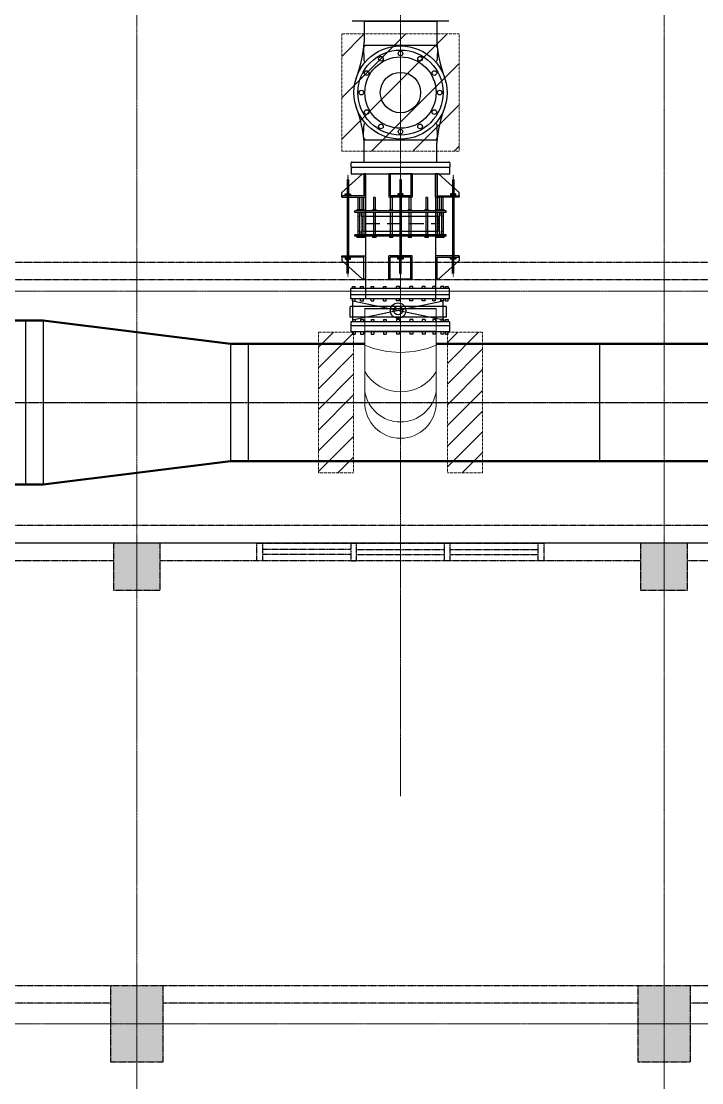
# Model space of a CAD drawing. Header units: inches. Extents: x 0 to 235202, y 0 to 361577.
# Drawn here: x 163014 to 168823, y 120437 to 129494 of the extents above; entities that cross this region are included whole.
import ezdxf
from ezdxf.enums import TextEntityAlignment as Align

# ---------------------------------------------------------------- set-up
doc = ezdxf.new("R2010")
doc.units = ezdxf.units.IN
doc.header["$MEASUREMENT"] = 0
for name, pattern in [('CENTER', [2, 1.25, -0.25, 0.25, -0.25]), ('HIDDEN', [0.375, 0.25, -0.125]), ('PHANTOM2', [1.25, 0.625, -0.125, 0.125, -0.125, 0.125, -0.125])]:
    doc.linetypes.add(name, pattern=pattern)
for name, color, linetype, lineweight in [('.5', 8, 'Continuous', 0), ('DIM', 251, 'Continuous', 0), ('hid', 8, 'HIDDEN', 0)]:
    doc.layers.add(name, color=color, linetype=linetype, lineweight=lineweight)
for name, color, linetype in [('1', 1, 'CENTER'), ('2', 2, 'HIDDEN'), ('GRID_TXT45', 4, 'Continuous'), ('ID_LEGEND', 3, 'Continuous'), ('M-X-BKGD', 8, 'Continuous'), ('PIPE', 3, 'Continuous'), ('pipes', 2, 'Continuous'), ('sleeve type coupling', 1, 'Continuous'), ('steel elbow 90deg', 3, 'Continuous'), ('WINDOW ELEV', 3, 'Continuous')]:
    doc.layers.add(name, color=color, linetype=linetype)
doc.styles.add('SIMPLEX', font='simplex.shx')

# ---------------------------------------------------------------- blocks, each defined once
blk = doc.blocks.new('FLOOR PLAN REV 2')
at = {"layer": 'DIM', "linetype": 'HIDDEN', "lineweight": 25, "ltscale": 10}
h = blk.add_hatch(color=8, dxfattribs=at)
h.paths.add_polyline_path([(94226.8, 224867.2), (93826.8, 224867.2), (93826.8, 224467.2), (94226.8, 224467.2)])
h.paths.add_polyline_path([(89726.8, 224867.2), (89326.8, 224867.2), (89326.8, 224467.2), (89726.8, 224467.2)])
h.paths.add_polyline_path([(89751.8, 221092.2), (89301.8, 221092.2), (89301.8, 220442.2), (89751.8, 220442.2)])
h.paths.add_polyline_path([(94251.8, 221092.2), (93801.8, 221092.2), (93801.8, 220442.2), (94251.8, 220442.2)])
at = {"layer": '.5', "color": 8, "linetype": 'CENTER', "ltscale": 10}
for p, q in [((89526.8, 216570.9), (89526.8, 247857.9)), ((94026.8, 216570.9), (94026.8, 247815.5)), ((91776.8, 246037.2), (91776.8, 222708.1)), ((118917.3, 227018.5), (54403.1, 227018.5)), ((118917.3, 220768), (54403.1, 220768))]:
    blk.add_line(p, q, dxfattribs=at)
at = {"color": 8, "lineweight": -3, "ltscale": 5}
for p, q in [((92189.5, 229320.5), (91364, 229320.5)), ((91356.8, 228078.6), (91356.8, 228112.1)), ((91364, 228119.3), (92189.5, 228119.3)), ((92189.5, 228071.3), (91364, 228071.3)), ((92196.8, 228112.1), (92196.8, 228078.6))]:
    blk.add_line(p, q, dxfattribs=at)
at = {"color": 8}
for p, q in [((92196.8, 228071.3), (91356.8, 228071.3)), ((91356.8, 228071.3), (91356.8, 228019.3)), ((92196.8, 228019.3), (92196.8, 228071.3)), ((91276.8, 227859.3), (91451.8, 228019.3)), ((91356.8, 228019.3), (92196.8, 228019.3)), ((91451.8, 228019.3), (91476.8, 228019.3)), ((91476.8, 228019.3), (91464.8, 228019.3)), ((91464.8, 228019.3), (91464.8, 227831.3)), ((91476.8, 227819.3), (91476.8, 228019.3)), ((91676.8, 228019.3), (91676.8, 227819.3)), ((91876.8, 228019.3), (91676.8, 228019.3)), ((91688.8, 228019.3), (91688.8, 227831.3)), ((91864.8, 228019.3), (91864.8, 227831.3)), ((91876.8, 228019.3), (91876.8, 227819.3)), ((92101.8, 228019.3), (92076.8, 228019.3)), ((92076.8, 228019.3), (92088.8, 228019.3)), ((92076.8, 227819.3), (92076.8, 228019.3)), ((92088.8, 228019.3), (92088.8, 227831.3)), ((92276.8, 227859.3), (92101.8, 228019.3)), ((91276.8, 227819.3), (91276.8, 227859.3)), ((91464.8, 227831.3), (91276.8, 227831.3)), ((91276.8, 227831.3), (91276.8, 227819.3)), ((91276.8, 227819.3), (91476.8, 227819.3)), ((91676.8, 227859.3), (91688.8, 227859.3)), ((91876.8, 227819.3), (91676.8, 227819.3)), ((91864.8, 227831.3), (91688.8, 227831.3)), ((91864.8, 227859.3), (91876.8, 227859.3)), ((92276.8, 227819.3), (92076.8, 227819.3)), ((92088.8, 227831.3), (92276.8, 227831.3)), ((92276.8, 227819.3), (92276.8, 227859.3)), ((92276.8, 227831.3), (92276.8, 227819.3)), ((91276.8, 227318.9), (91276.8, 227278.9)), ((91276.8, 227306.9), (91276.8, 227318.9)), ((91276.8, 227318.9), (91476.8, 227318.9)), ((91476.8, 227318.9), (91476.8, 227118.9)), ((91676.8, 227118.9), (91676.8, 227318.9)), ((91876.8, 227318.9), (91676.8, 227318.9)), ((91876.8, 227118.9), (91876.8, 227318.9)), ((92276.8, 227318.9), (92076.8, 227318.9)), ((92076.8, 227318.9), (92076.8, 227118.9)), ((92276.8, 227318.9), (92276.8, 227278.9)), ((92276.8, 227306.9), (92276.8, 227318.9)), ((91464.8, 227306.9), (91276.8, 227306.9)), ((91276.8, 227278.9), (91451.8, 227118.9)), ((91464.8, 227118.9), (91464.8, 227306.9)), ((91676.8, 227278.9), (91688.8, 227278.9)), ((91688.8, 227118.9), (91688.8, 227306.9)), ((91864.8, 227306.9), (91688.8, 227306.9)), ((91864.8, 227118.9), (91864.8, 227306.9)), ((91864.8, 227278.9), (91876.8, 227278.9)), ((92088.8, 227118.9), (92088.8, 227306.9)), ((92088.8, 227306.9), (92276.8, 227306.9)), ((92276.8, 227278.9), (92101.8, 227118.9)), ((91366.4, 227057.5), (91390.6, 227057.5)), ((91366.4, 227040.3), (91366.4, 227057.5)), ((91390.6, 227040.3), (91390.6, 227057.5)), ((91435.7, 227057.5), (91459.9, 227057.5)), ((91435.7, 227040.3), (91435.7, 227057.5)), ((91451.8, 227118.9), (91476.8, 227118.9)), ((91459.9, 227040.3), (91459.9, 227057.5)), ((91476.8, 227118.9), (91464.8, 227118.9)), ((91525.9, 227057.5), (91550.2, 227057.5)), ((91525.9, 227040.3), (91525.9, 227057.5)), ((91550.2, 227040.3), (91550.2, 227057.5)), ((91631.1, 227057.5), (91655.3, 227057.5)), ((91631.1, 227040.3), (91631.1, 227057.5)), ((91655.3, 227040.3), (91655.3, 227057.5)), ((91876.8, 227118.9), (91676.8, 227118.9)), ((91743.9, 227040.3), (91743.9, 227057.5)), ((91768.1, 227057.5), (91743.9, 227057.5)), ((91768.1, 227040.3), (91768.1, 227057.5)), ((91856.7, 227040.3), (91856.7, 227057.5)), ((91880.9, 227057.5), (91856.7, 227057.5)), ((91880.9, 227040.3), (91880.9, 227057.5)), ((91961.8, 227040.3), (91961.8, 227057.5)), ((91986.1, 227057.5), (91961.8, 227057.5)), ((91986.1, 227040.3), (91986.1, 227057.5)), ((92052.1, 227040.3), (92052.1, 227057.5)), ((92076.4, 227057.5), (92052.1, 227057.5)), ((92076.4, 227040.3), (92076.4, 227057.5)), ((92101.8, 227118.9), (92076.8, 227118.9)), ((92076.8, 227118.9), (92088.8, 227118.9)), ((92121.4, 227040.3), (92121.4, 227057.5)), ((92145.6, 227057.5), (92121.4, 227057.5)), ((92145.6, 227040.3), (92145.6, 227057.5)), ((92159.6, 227040.3), (92159.6, 227057.5)), ((92159.6, 227057.5), (92183.9, 227057.5)), ((92183.9, 227057.5), (92183.9, 227040.3)), ((92194.2, 227040.3), (91354.2, 227040.3)), ((91354.2, 226951.6), (91354.2, 227040.3)), ((92194.2, 226987.6), (91354.2, 226987.6)), ((92194.2, 226951.6), (92194.2, 227040.3)), ((91369.8, 226887.2), (91346.6, 226887.2)), ((92194.2, 226951.6), (91354.2, 226951.6)), ((91366.4, 226934.4), (91366.4, 226951.6)), ((91366.4, 226773.6), (92142.3, 226934.4)), ((91366.4, 226934.4), (91390.6, 226934.4)), ((91369.8, 226934.4), (92145.6, 226773.6)), ((91369.8, 226756.4), (91369.8, 226934.4)), ((91390.6, 226934.4), (91390.6, 226951.6)), ((91435.7, 226934.4), (91435.7, 226951.6)), ((91435.7, 226934.4), (91459.9, 226934.4)), ((91459.9, 226934.4), (91459.9, 226951.6)), ((91525.9, 226934.4), (91525.9, 226951.6)), ((91525.9, 226934.4), (91550.2, 226934.4)), ((91550.2, 226934.4), (91550.2, 226951.6)), ((91631.1, 226934.4), (91631.1, 226951.6)), ((91631.1, 226934.4), (91655.3, 226934.4)), ((91655.3, 226934.4), (91655.3, 226951.6)), ((91743.9, 226934.4), (91743.9, 226951.6)), ((91768.1, 226934.4), (91743.9, 226934.4)), ((91768.1, 226934.4), (91768.1, 226951.6)), ((91856.7, 226934.4), (91856.7, 226951.6)), ((91880.9, 226934.4), (91856.7, 226934.4)), ((91880.9, 226934.4), (91880.9, 226951.6)), ((91961.8, 226934.4), (91961.8, 226951.6)), ((91986.1, 226934.4), (91961.8, 226934.4)), ((91986.1, 226934.4), (91986.1, 226951.6)), ((92052.1, 226934.4), (92052.1, 226951.6)), ((92076.4, 226934.4), (92052.1, 226934.4)), ((92076.4, 226934.4), (92076.4, 226951.6)), ((92121.4, 226934.4), (92121.4, 226951.6)), ((92145.6, 226934.4), (92121.4, 226934.4)), ((92142.3, 226756.4), (92142.3, 226934.4)), ((92169.9, 226887.2), (92142.3, 226887.2)), ((92145.6, 226934.4), (92145.6, 226951.6)), ((92159.6, 226934.4), (92159.6, 226951.6)), ((92159.6, 226934.4), (92183.9, 226934.4)), ((92183.9, 226934.4), (92183.9, 226951.6)), ((91369.8, 226796.9), (91346.6, 226796.9)), ((91366.4, 226774.5), (91390.6, 226774.5)), ((91366.4, 226774.5), (91366.4, 226757.3)), ((91390.6, 226774.5), (91390.6, 226757.3)), ((91435.7, 226774.5), (91459.9, 226774.5)), ((91435.7, 226774.5), (91435.7, 226757.3)), ((91459.9, 226774.5), (91459.9, 226757.3)), ((91525.9, 226774.5), (91550.2, 226774.5)), ((91525.9, 226774.5), (91525.9, 226757.3)), ((91550.2, 226774.5), (91550.2, 226757.3)), ((91631.1, 226774.5), (91655.3, 226774.5)), ((91631.1, 226774.5), (91631.1, 226757.3)), ((91655.3, 226774.5), (91655.3, 226757.3)), ((91743.9, 226774.5), (91743.9, 226757.3)), ((91768.1, 226774.5), (91743.9, 226774.5)), ((91768.1, 226774.5), (91768.1, 226757.3)), ((91856.7, 226774.5), (91856.7, 226757.3)), ((91880.9, 226774.5), (91856.7, 226774.5)), ((91880.9, 226774.5), (91880.9, 226757.3)), ((91961.8, 226774.5), (91961.8, 226757.3)), ((91986.1, 226774.5), (91961.8, 226774.5)), ((91986.1, 226774.5), (91986.1, 226757.3)), ((92052.1, 226774.5), (92052.1, 226757.3)), ((92076.4, 226774.5), (92052.1, 226774.5)), ((92076.4, 226774.5), (92076.4, 226757.3)), ((92121.4, 226774.5), (92121.4, 226757.3)), ((92145.6, 226774.5), (92121.4, 226774.5)), ((92169.9, 226796.9), (92142.3, 226796.9)), ((92145.6, 226774.5), (92145.6, 226757.3)), ((92159.6, 226774.5), (92159.6, 226757.3)), ((92159.6, 226774.5), (92183.9, 226774.5)), ((92183.9, 226774.5), (92183.9, 226757.3)), ((91354.2, 226757.3), (91354.2, 226669.3)), ((92194.2, 226757.3), (91354.2, 226757.3)), ((92194.2, 226721.3), (91354.2, 226721.3)), ((92194.2, 226757.3), (92194.2, 226669.3)), ((92194.2, 226669.3), (91354.2, 226669.3)), ((91366.4, 226669.3), (91366.4, 226652)), ((91366.4, 226652), (91390.6, 226652)), ((91390.6, 226669.3), (91390.6, 226652)), ((91435.7, 226669.3), (91435.7, 226652)), ((91435.7, 226652), (91459.9, 226652)), ((91459.9, 226669.3), (91459.9, 226652)), ((91525.9, 226669.3), (91525.9, 226652)), ((91525.9, 226652), (91550.2, 226652)), ((91550.2, 226669.3), (91550.2, 226652)), ((91631.1, 226669.3), (91631.1, 226652)), ((91631.1, 226652), (91655.3, 226652)), ((91655.3, 226669.3), (91655.3, 226652)), ((91743.9, 226669.3), (91743.9, 226652)), ((91768.1, 226652), (91743.9, 226652)), ((91768.1, 226669.3), (91768.1, 226652)), ((91856.7, 226669.3), (91856.7, 226652)), ((91880.9, 226652), (91856.7, 226652)), ((91880.9, 226669.3), (91880.9, 226652)), ((91961.8, 226669.3), (91961.8, 226652)), ((91986.1, 226652), (91961.8, 226652)), ((91986.1, 226669.3), (91986.1, 226652)), ((92052.1, 226669.3), (92052.1, 226652)), ((92076.4, 226652), (92052.1, 226652)), ((92076.4, 226669.3), (92076.4, 226652)), ((92121.4, 226669.3), (92121.4, 226652)), ((92145.6, 226652), (92121.4, 226652)), ((92145.6, 226669.3), (92145.6, 226652)), ((92159.6, 226669.3), (92159.6, 226652)), ((92159.6, 226652), (92183.9, 226652)), ((92183.9, 226652), (92183.9, 226669.3))]:
    blk.add_line(p, q, dxfattribs=at)
at = {"color": 8, "linetype": 'HIDDEN'}
for p, q in [((91346.6, 226796.9), (91346.6, 226887.2)), ((92142.3, 226887.2), (91369.8, 226887.2)), ((92169.9, 226796.9), (92169.9, 226887.2)), ((92142.3, 226796.9), (91369.8, 226796.9))]:
    blk.add_line(p, q, dxfattribs=at)
at = {"color": 8, "linetype": 'PHANTOM2', "ltscale": 20}
blk.add_line((74426.8, 226067.3), (101909.1, 226067.3), dxfattribs=at)
at = {"color": 8}
for radius in [65.7, 37.5]:
    blk.add_circle((91756, 226852.1), radius, dxfattribs=at)
at = {"color": 8, "lineweight": -3, "ltscale": 5}
for centre, start, end in [((91364, 228112.1), 90, 180), ((91364, 228078.6), 180, 270), ((92189.5, 228112.1), 360, 90), ((92189.5, 228078.6), 270, 0)]:
    blk.add_arc(centre, 7.24, start, end, dxfattribs=at)
at = {"layer": '1', "color": 8}
for p, q in [((91320.2, 227969.3), (91320.2, 227306.9)), ((91320.2, 227969.3), (91320.2, 227848.5)), ((91333.4, 227969.3), (91333.4, 227306.9)), ((91333.4, 227969.3), (91333.4, 227848.5)), ((91770.2, 227969.3), (91770.2, 227306.9)), ((91770.2, 227969.3), (91770.2, 227848.5)), ((91770.2, 227969.3), (91783.4, 227969.3)), ((91770.2, 227969.3), (91783.4, 227969.3)), ((91783.4, 227969.3), (91783.4, 227306.9)), ((91783.4, 227969.3), (91783.4, 227848.5)), ((92220.2, 227969.3), (92220.2, 227306.9)), ((92220.2, 227969.3), (92220.2, 227848.5)), ((92233.4, 227969.3), (92233.4, 227306.9)), ((92233.4, 227969.3), (92233.4, 227848.5)), ((91333.4, 227905.9), (91320.2, 227905.9)), ((91333.4, 227905.9), (91320.2, 227905.9)), ((91333.4, 227901.8), (91320.2, 227901.8)), ((91333.4, 227901.8), (91320.2, 227901.8)), ((91333.4, 227901.8), (91320.2, 227901.8)), ((91333.4, 227901.8), (91320.2, 227901.8)), ((91333.4, 227897.8), (91320.2, 227897.8)), ((91333.4, 227897.8), (91320.2, 227897.8)), ((91333.4, 227894), (91320.2, 227894)), ((91333.4, 227894), (91320.2, 227894)), ((91333.4, 227889.9), (91320.2, 227889.9)), ((91333.4, 227889.9), (91320.2, 227889.9)), ((91333.4, 227889.9), (91320.2, 227889.9)), ((91333.4, 227889.9), (91320.2, 227889.9)), ((91333.4, 227885.8), (91320.2, 227885.8)), ((91333.4, 227885.8), (91320.2, 227885.8)), ((91333.4, 227881.7), (91320.2, 227881.7)), ((91333.4, 227881.7), (91320.2, 227881.7)), ((91333.4, 227877.6), (91320.2, 227877.6)), ((91333.4, 227877.6), (91320.2, 227877.6)), ((91333.4, 227873.5), (91320.2, 227873.5)), ((91333.4, 227873.5), (91320.2, 227873.5)), ((91333.4, 227869.4), (91320.2, 227869.4)), ((91333.4, 227869.4), (91320.2, 227869.4)), ((91333.4, 227865.3), (91320.2, 227865.3)), ((91333.4, 227865.3), (91320.2, 227865.3)), ((91333.4, 227861.3), (91320.2, 227861.3)), ((91333.4, 227861.3), (91320.2, 227861.3)), ((91770.2, 227905.9), (91783.4, 227905.9)), ((91770.2, 227905.9), (91783.4, 227905.9)), ((91770.2, 227901.8), (91783.4, 227901.8)), ((91770.2, 227901.8), (91783.4, 227901.8)), ((91770.2, 227901.8), (91783.4, 227901.8)), ((91770.2, 227901.8), (91783.4, 227901.8)), ((91770.2, 227897.8), (91783.4, 227897.8)), ((91770.2, 227897.8), (91783.4, 227897.8)), ((91770.2, 227894), (91783.4, 227894)), ((91770.2, 227894), (91783.4, 227894)), ((91770.2, 227889.9), (91783.4, 227889.9)), ((91770.2, 227889.9), (91783.4, 227889.9)), ((91770.2, 227889.9), (91783.4, 227889.9)), ((91770.2, 227889.9), (91783.4, 227889.9)), ((91770.2, 227885.8), (91783.4, 227885.8)), ((91770.2, 227885.8), (91783.4, 227885.8)), ((91770.2, 227881.7), (91783.4, 227881.7)), ((91770.2, 227881.7), (91783.4, 227881.7)), ((91770.2, 227877.6), (91783.4, 227877.6)), ((91770.2, 227877.6), (91783.4, 227877.6)), ((91770.2, 227873.5), (91783.4, 227873.5)), ((91770.2, 227873.5), (91783.4, 227873.5)), ((91770.2, 227869.4), (91783.4, 227869.4)), ((91770.2, 227869.4), (91783.4, 227869.4)), ((91770.2, 227865.3), (91783.4, 227865.3)), ((91770.2, 227865.3), (91783.4, 227865.3)), ((91770.2, 227861.3), (91783.4, 227861.3)), ((91770.2, 227861.3), (91783.4, 227861.3)), ((92220.2, 227905.9), (92233.4, 227905.9)), ((92220.2, 227905.9), (92233.4, 227905.9)), ((92220.2, 227901.8), (92233.4, 227901.8)), ((92220.2, 227901.8), (92233.4, 227901.8)), ((92220.2, 227901.8), (92233.4, 227901.8)), ((92220.2, 227901.8), (92233.4, 227901.8)), ((92220.2, 227897.8), (92233.4, 227897.8)), ((92220.2, 227897.8), (92233.4, 227897.8)), ((92220.2, 227894), (92233.4, 227894)), ((92220.2, 227894), (92233.4, 227894)), ((92220.2, 227889.9), (92233.4, 227889.9)), ((92220.2, 227889.9), (92233.4, 227889.9)), ((92220.2, 227889.9), (92233.4, 227889.9)), ((92220.2, 227889.9), (92233.4, 227889.9)), ((92220.2, 227885.8), (92233.4, 227885.8)), ((92220.2, 227885.8), (92233.4, 227885.8)), ((92220.2, 227881.7), (92233.4, 227881.7)), ((92220.2, 227881.7), (92233.4, 227881.7)), ((92220.2, 227877.6), (92233.4, 227877.6)), ((92220.2, 227877.6), (92233.4, 227877.6)), ((92220.2, 227873.5), (92233.4, 227873.5)), ((92220.2, 227873.5), (92233.4, 227873.5)), ((92220.2, 227869.4), (92233.4, 227869.4)), ((92220.2, 227869.4), (92233.4, 227869.4)), ((92220.2, 227865.3), (92233.4, 227865.3)), ((92220.2, 227865.3), (92233.4, 227865.3)), ((92220.2, 227861.3), (92233.4, 227861.3)), ((92220.2, 227861.3), (92233.4, 227861.3)), ((91304, 227831.3), (91304, 227848.5)), ((91304, 227848.5), (91349.6, 227848.5)), ((91304, 227831.3), (91304, 227848.5)), ((91304, 227848.5), (91349.6, 227848.5)), ((91349.6, 227831.3), (91304, 227831.3)), ((91349.6, 227831.3), (91304, 227831.3)), ((91312.2, 227848.5), (91312.2, 227831.3)), ((91312.2, 227848.5), (91312.2, 227831.3)), ((91333.4, 227857.2), (91320.2, 227857.2)), ((91333.4, 227857.2), (91320.2, 227857.2)), ((91333.4, 227853.1), (91320.2, 227853.1)), ((91333.4, 227853.1), (91320.2, 227853.1)), ((91333.4, 227849), (91320.2, 227849)), ((91333.4, 227849), (91320.2, 227849)), ((91333.4, 227828.6), (91320.2, 227828.6)), ((91333.4, 227828.6), (91320.2, 227828.6)), ((91333.4, 227824.5), (91320.2, 227824.5)), ((91333.4, 227824.5), (91320.2, 227824.5)), ((91333.4, 227820.4), (91320.2, 227820.4)), ((91333.4, 227820.4), (91320.2, 227820.4)), ((91333.4, 227816.3), (91320.2, 227816.3)), ((91333.4, 227816.3), (91320.2, 227816.3)), ((91333.4, 227812.2), (91320.2, 227812.2)), ((91333.4, 227812.2), (91320.2, 227812.2)), ((91333.4, 227808.1), (91320.2, 227808.1)), ((91333.4, 227808.1), (91320.2, 227808.1)), ((91333.4, 227804.1), (91320.2, 227804.1)), ((91333.4, 227804.1), (91320.2, 227804.1)), ((91333.4, 227800), (91320.2, 227800)), ((91333.4, 227800), (91320.2, 227800)), ((91341.4, 227848.5), (91341.4, 227831.3)), ((91341.4, 227848.5), (91341.4, 227831.3)), ((91349.6, 227848.5), (91349.6, 227831.3)), ((91349.6, 227848.5), (91349.6, 227831.3)), ((91799.6, 227848.5), (91754, 227848.5)), ((91754, 227848.5), (91754, 227831.3)), ((91799.6, 227848.5), (91754, 227848.5)), ((91754, 227848.5), (91754, 227831.3)), ((91754, 227831.3), (91799.6, 227831.3)), ((91754, 227831.3), (91799.6, 227831.3)), ((91762.2, 227848.5), (91762.2, 227831.3)), ((91762.2, 227848.5), (91762.2, 227831.3)), ((91770.2, 227857.2), (91783.4, 227857.2)), ((91770.2, 227857.2), (91783.4, 227857.2)), ((91770.2, 227853.1), (91783.4, 227853.1)), ((91770.2, 227853.1), (91783.4, 227853.1)), ((91770.2, 227849), (91783.4, 227849)), ((91770.2, 227849), (91783.4, 227849)), ((91770.2, 227828.6), (91783.4, 227828.6)), ((91770.2, 227828.6), (91783.4, 227828.6)), ((91770.2, 227824.5), (91783.4, 227824.5)), ((91770.2, 227824.5), (91783.4, 227824.5)), ((91770.2, 227820.4), (91783.4, 227820.4)), ((91770.2, 227820.4), (91783.4, 227820.4)), ((91770.2, 227816.3), (91783.4, 227816.3)), ((91770.2, 227816.3), (91783.4, 227816.3)), ((91770.2, 227812.2), (91783.4, 227812.2)), ((91770.2, 227812.2), (91783.4, 227812.2)), ((91770.2, 227808.1), (91783.4, 227808.1)), ((91770.2, 227808.1), (91783.4, 227808.1)), ((91770.2, 227804.1), (91783.4, 227804.1)), ((91770.2, 227804.1), (91783.4, 227804.1)), ((91770.2, 227800), (91783.4, 227800)), ((91770.2, 227800), (91783.4, 227800)), ((91791.4, 227848.5), (91791.4, 227831.3)), ((91791.4, 227848.5), (91791.4, 227831.3)), ((91799.6, 227831.3), (91799.6, 227848.5)), ((91799.6, 227831.3), (91799.6, 227848.5)), ((92249.6, 227848.5), (92204, 227848.5)), ((92204, 227848.5), (92204, 227831.3)), ((92249.6, 227848.5), (92204, 227848.5)), ((92204, 227848.5), (92204, 227831.3)), ((92204, 227831.3), (92249.6, 227831.3)), ((92204, 227831.3), (92249.6, 227831.3)), ((92212.2, 227848.5), (92212.2, 227831.3)), ((92212.2, 227848.5), (92212.2, 227831.3)), ((92220.2, 227857.2), (92233.4, 227857.2)), ((92220.2, 227857.2), (92233.4, 227857.2)), ((92220.2, 227853.1), (92233.4, 227853.1)), ((92220.2, 227853.1), (92233.4, 227853.1)), ((92220.2, 227849), (92233.4, 227849)), ((92220.2, 227849), (92233.4, 227849)), ((92220.2, 227828.6), (92233.4, 227828.6)), ((92220.2, 227828.6), (92233.4, 227828.6)), ((92220.2, 227824.5), (92233.4, 227824.5)), ((92220.2, 227824.5), (92233.4, 227824.5)), ((92220.2, 227820.4), (92233.4, 227820.4)), ((92220.2, 227820.4), (92233.4, 227820.4)), ((92220.2, 227816.3), (92233.4, 227816.3)), ((92220.2, 227816.3), (92233.4, 227816.3)), ((92220.2, 227812.2), (92233.4, 227812.2)), ((92220.2, 227812.2), (92233.4, 227812.2)), ((92220.2, 227808.1), (92233.4, 227808.1)), ((92220.2, 227808.1), (92233.4, 227808.1)), ((92220.2, 227804.1), (92233.4, 227804.1)), ((92220.2, 227804.1), (92233.4, 227804.1)), ((92220.2, 227800), (92233.4, 227800)), ((92220.2, 227800), (92233.4, 227800)), ((92241.4, 227848.5), (92241.4, 227831.3)), ((92241.4, 227848.5), (92241.4, 227831.3)), ((92249.6, 227831.3), (92249.6, 227848.5)), ((92249.6, 227831.3), (92249.6, 227848.5)), ((91333.4, 227338.3), (91320.2, 227338.3)), ((91333.4, 227338.3), (91320.2, 227338.3)), ((91333.4, 227334.2), (91320.2, 227334.2)), ((91333.4, 227334.2), (91320.2, 227334.2)), ((91333.4, 227330.2), (91320.2, 227330.2)), ((91333.4, 227330.2), (91320.2, 227330.2)), ((91333.4, 227326.1), (91320.2, 227326.1)), ((91333.4, 227326.1), (91320.2, 227326.1)), ((91333.4, 227322), (91320.2, 227322)), ((91333.4, 227322), (91320.2, 227322)), ((91333.4, 227317.9), (91320.2, 227317.9)), ((91333.4, 227317.9), (91320.2, 227317.9)), ((91770.2, 227338.3), (91783.4, 227338.3)), ((91770.2, 227338.3), (91783.4, 227338.3)), ((91770.2, 227334.2), (91783.4, 227334.2)), ((91770.2, 227334.2), (91783.4, 227334.2)), ((91770.2, 227330.2), (91783.4, 227330.2)), ((91770.2, 227330.2), (91783.4, 227330.2)), ((91770.2, 227326.1), (91783.4, 227326.1)), ((91770.2, 227326.1), (91783.4, 227326.1)), ((91770.2, 227322), (91783.4, 227322)), ((91770.2, 227322), (91783.4, 227322)), ((91770.2, 227317.9), (91783.4, 227317.9)), ((91770.2, 227317.9), (91783.4, 227317.9)), ((92220.2, 227338.3), (92233.4, 227338.3)), ((92220.2, 227338.3), (92233.4, 227338.3)), ((92220.2, 227334.2), (92233.4, 227334.2)), ((92220.2, 227334.2), (92233.4, 227334.2)), ((92220.2, 227330.2), (92233.4, 227330.2)), ((92220.2, 227330.2), (92233.4, 227330.2)), ((92220.2, 227326.1), (92233.4, 227326.1)), ((92220.2, 227326.1), (92233.4, 227326.1)), ((92220.2, 227322), (92233.4, 227322)), ((92220.2, 227322), (92233.4, 227322)), ((92220.2, 227317.9), (92233.4, 227317.9)), ((92220.2, 227317.9), (92233.4, 227317.9)), ((91304, 227306.9), (91304, 227289.8)), ((91349.6, 227306.9), (91304, 227306.9)), ((91304, 227306.9), (91304, 227289.8)), ((91349.6, 227306.9), (91304, 227306.9)), ((91304, 227289.8), (91349.6, 227289.8)), ((91304, 227289.8), (91349.6, 227289.8)), ((91312.2, 227289.8), (91312.2, 227306.9)), ((91312.2, 227289.8), (91312.2, 227306.9)), ((91333.4, 227313.8), (91320.2, 227313.8)), ((91333.4, 227313.8), (91320.2, 227313.8)), ((91333.4, 227309.7), (91320.2, 227309.7)), ((91333.4, 227309.7), (91320.2, 227309.7)), ((91320.2, 227168.9), (91320.2, 227289.8)), ((91333.4, 227289.3), (91320.2, 227289.3)), ((91333.4, 227289.3), (91320.2, 227289.3)), ((91333.4, 227285.2), (91320.2, 227285.2)), ((91333.4, 227285.2), (91320.2, 227285.2)), ((91333.4, 227281.1), (91320.2, 227281.1)), ((91333.4, 227281.1), (91320.2, 227281.1)), ((91333.4, 227277), (91320.2, 227277)), ((91333.4, 227277), (91320.2, 227277)), ((91333.4, 227272.9), (91320.2, 227272.9)), ((91333.4, 227272.9), (91320.2, 227272.9)), ((91333.4, 227268.9), (91320.2, 227268.9)), ((91333.4, 227268.9), (91320.2, 227268.9)), ((91333.4, 227264.8), (91320.2, 227264.8)), ((91333.4, 227264.8), (91320.2, 227264.8)), ((91333.4, 227260.7), (91320.2, 227260.7)), ((91333.4, 227260.7), (91320.2, 227260.7)), ((91333.4, 227256.6), (91320.2, 227256.6)), ((91333.4, 227256.6), (91320.2, 227256.6)), ((91333.4, 227252.5), (91320.2, 227252.5)), ((91333.4, 227252.5), (91320.2, 227252.5)), ((91333.4, 227248.4), (91320.2, 227248.4)), ((91333.4, 227248.4), (91320.2, 227248.4)), ((91333.4, 227248.4), (91320.2, 227248.4)), ((91333.4, 227248.4), (91320.2, 227248.4)), ((91333.4, 227244.3), (91320.2, 227244.3)), ((91333.4, 227244.3), (91320.2, 227244.3)), ((91333.4, 227240.5), (91320.2, 227240.5)), ((91333.4, 227240.5), (91320.2, 227240.5)), ((91333.4, 227236.4), (91320.2, 227236.4)), ((91333.4, 227236.4), (91320.2, 227236.4)), ((91333.4, 227236.4), (91320.2, 227236.4)), ((91333.4, 227236.4), (91320.2, 227236.4)), ((91333.4, 227232.4), (91320.2, 227232.4)), ((91333.4, 227232.4), (91320.2, 227232.4)), ((91333.4, 227168.9), (91333.4, 227289.8)), ((91341.4, 227289.8), (91341.4, 227306.9)), ((91341.4, 227289.8), (91341.4, 227306.9)), ((91349.6, 227289.8), (91349.6, 227306.9)), ((91349.6, 227289.8), (91349.6, 227306.9)), ((91754, 227289.8), (91754, 227306.9)), ((91754, 227306.9), (91799.6, 227306.9)), ((91754, 227289.8), (91754, 227306.9)), ((91754, 227306.9), (91799.6, 227306.9)), ((91799.6, 227289.8), (91754, 227289.8)), ((91799.6, 227289.8), (91754, 227289.8)), ((91762.2, 227289.8), (91762.2, 227306.9)), ((91762.2, 227289.8), (91762.2, 227306.9)), ((91770.2, 227313.8), (91783.4, 227313.8)), ((91770.2, 227313.8), (91783.4, 227313.8)), ((91770.2, 227309.7), (91783.4, 227309.7)), ((91770.2, 227309.7), (91783.4, 227309.7)), ((91770.2, 227168.9), (91770.2, 227289.8)), ((91770.2, 227289.3), (91783.4, 227289.3)), ((91770.2, 227289.3), (91783.4, 227289.3)), ((91770.2, 227285.2), (91783.4, 227285.2)), ((91770.2, 227285.2), (91783.4, 227285.2)), ((91770.2, 227281.1), (91783.4, 227281.1)), ((91770.2, 227281.1), (91783.4, 227281.1)), ((91770.2, 227277), (91783.4, 227277)), ((91770.2, 227277), (91783.4, 227277)), ((91770.2, 227272.9), (91783.4, 227272.9)), ((91770.2, 227272.9), (91783.4, 227272.9)), ((91770.2, 227268.9), (91783.4, 227268.9)), ((91770.2, 227268.9), (91783.4, 227268.9)), ((91770.2, 227264.8), (91783.4, 227264.8)), ((91770.2, 227264.8), (91783.4, 227264.8)), ((91770.2, 227260.7), (91783.4, 227260.7)), ((91770.2, 227260.7), (91783.4, 227260.7)), ((91770.2, 227256.6), (91783.4, 227256.6)), ((91770.2, 227256.6), (91783.4, 227256.6)), ((91770.2, 227252.5), (91783.4, 227252.5)), ((91770.2, 227252.5), (91783.4, 227252.5)), ((91770.2, 227248.4), (91783.4, 227248.4)), ((91770.2, 227248.4), (91783.4, 227248.4)), ((91770.2, 227248.4), (91783.4, 227248.4)), ((91770.2, 227248.4), (91783.4, 227248.4)), ((91770.2, 227244.3), (91783.4, 227244.3)), ((91770.2, 227244.3), (91783.4, 227244.3)), ((91770.2, 227240.5), (91783.4, 227240.5)), ((91770.2, 227240.5), (91783.4, 227240.5)), ((91770.2, 227236.4), (91783.4, 227236.4)), ((91770.2, 227236.4), (91783.4, 227236.4)), ((91770.2, 227236.4), (91783.4, 227236.4)), ((91770.2, 227236.4), (91783.4, 227236.4)), ((91770.2, 227232.4), (91783.4, 227232.4)), ((91770.2, 227232.4), (91783.4, 227232.4)), ((91783.4, 227168.9), (91783.4, 227289.8)), ((91791.4, 227289.8), (91791.4, 227306.9)), ((91791.4, 227289.8), (91791.4, 227306.9)), ((91799.6, 227306.9), (91799.6, 227289.8)), ((91799.6, 227306.9), (91799.6, 227289.8)), ((92204, 227289.8), (92204, 227306.9)), ((92204, 227306.9), (92249.6, 227306.9)), ((92204, 227289.8), (92204, 227306.9)), ((92204, 227306.9), (92249.6, 227306.9)), ((92249.6, 227289.8), (92204, 227289.8)), ((92249.6, 227289.8), (92204, 227289.8)), ((92212.2, 227289.8), (92212.2, 227306.9)), ((92212.2, 227289.8), (92212.2, 227306.9)), ((92220.2, 227313.8), (92233.4, 227313.8)), ((92220.2, 227313.8), (92233.4, 227313.8)), ((92220.2, 227309.7), (92233.4, 227309.7)), ((92220.2, 227309.7), (92233.4, 227309.7)), ((92220.2, 227168.9), (92220.2, 227289.8)), ((92220.2, 227289.3), (92233.4, 227289.3)), ((92220.2, 227289.3), (92233.4, 227289.3)), ((92220.2, 227285.2), (92233.4, 227285.2)), ((92220.2, 227285.2), (92233.4, 227285.2)), ((92220.2, 227281.1), (92233.4, 227281.1)), ((92220.2, 227281.1), (92233.4, 227281.1)), ((92220.2, 227277), (92233.4, 227277)), ((92220.2, 227277), (92233.4, 227277)), ((92220.2, 227272.9), (92233.4, 227272.9)), ((92220.2, 227272.9), (92233.4, 227272.9)), ((92220.2, 227268.9), (92233.4, 227268.9)), ((92220.2, 227268.9), (92233.4, 227268.9)), ((92220.2, 227264.8), (92233.4, 227264.8)), ((92220.2, 227264.8), (92233.4, 227264.8)), ((92220.2, 227260.7), (92233.4, 227260.7)), ((92220.2, 227260.7), (92233.4, 227260.7)), ((92220.2, 227256.6), (92233.4, 227256.6)), ((92220.2, 227256.6), (92233.4, 227256.6)), ((92220.2, 227252.5), (92233.4, 227252.5)), ((92220.2, 227252.5), (92233.4, 227252.5)), ((92220.2, 227248.4), (92233.4, 227248.4)), ((92220.2, 227248.4), (92233.4, 227248.4)), ((92220.2, 227248.4), (92233.4, 227248.4)), ((92220.2, 227248.4), (92233.4, 227248.4)), ((92220.2, 227244.3), (92233.4, 227244.3)), ((92220.2, 227244.3), (92233.4, 227244.3)), ((92233.4, 227168.9), (92233.4, 227289.8)), ((92241.4, 227289.8), (92241.4, 227306.9)), ((92241.4, 227289.8), (92241.4, 227306.9)), ((92249.6, 227306.9), (92249.6, 227289.8)), ((92249.6, 227306.9), (92249.6, 227289.8)), ((91770.2, 227168.9), (91783.4, 227168.9)), ((91770.2, 227168.9), (91783.4, 227168.9)), ((88576.9, 226767.3), (88576.9, 225367.3)), ((90476.8, 226567.3), (90476.8, 225567.3)), ((93476.8, 226567.3), (93476.8, 225567.3))]:
    blk.add_line(p, q, dxfattribs=at)
at = {"layer": '1', "color": 8, "linetype": 'CENTER', "ltscale": 0.09}
for p, q in [((91326.8, 228013.5), (91326.8, 227143.7)), ((92226.8, 228013.5), (92226.8, 227143.7))]:
    blk.add_line(p, q, dxfattribs=at)
at = {"layer": '1', "color": 8, "linetype": 'HIDDEN', "ltscale": 0.009}
for p, q in [((91320.2, 227831.3), (91320.2, 227848.5)), ((91333.4, 227844.9), (91320.2, 227844.9)), ((91333.4, 227844.9), (91320.2, 227844.9)), ((91333.4, 227840.8), (91320.2, 227840.8)), ((91333.4, 227840.8), (91320.2, 227840.8)), ((91333.4, 227836.7), (91320.2, 227836.7)), ((91333.4, 227836.7), (91320.2, 227836.7)), ((91333.4, 227832.7), (91320.2, 227832.7)), ((91333.4, 227832.7), (91320.2, 227832.7)), ((91333.4, 227831.3), (91333.4, 227848.5)), ((91770.2, 227831.3), (91770.2, 227848.5)), ((91770.2, 227844.9), (91783.4, 227844.9)), ((91770.2, 227844.9), (91783.4, 227844.9)), ((91770.2, 227840.8), (91783.4, 227840.8)), ((91770.2, 227840.8), (91783.4, 227840.8)), ((91770.2, 227836.7), (91783.4, 227836.7)), ((91770.2, 227836.7), (91783.4, 227836.7)), ((91770.2, 227832.7), (91783.4, 227832.7)), ((91770.2, 227832.7), (91783.4, 227832.7)), ((91783.4, 227831.3), (91783.4, 227848.5)), ((92220.2, 227831.3), (92220.2, 227848.5)), ((92220.2, 227844.9), (92233.4, 227844.9)), ((92220.2, 227844.9), (92233.4, 227844.9)), ((92220.2, 227840.8), (92233.4, 227840.8)), ((92220.2, 227840.8), (92233.4, 227840.8)), ((92220.2, 227836.7), (92233.4, 227836.7)), ((92220.2, 227836.7), (92233.4, 227836.7)), ((92220.2, 227832.7), (92233.4, 227832.7)), ((92220.2, 227832.7), (92233.4, 227832.7)), ((92233.4, 227831.3), (92233.4, 227848.5)), ((91320.2, 227306.9), (91320.2, 227289.8)), ((91333.4, 227305.6), (91320.2, 227305.6)), ((91333.4, 227305.6), (91320.2, 227305.6)), ((91333.4, 227301.6), (91320.2, 227301.6)), ((91333.4, 227301.6), (91320.2, 227301.6)), ((91333.4, 227297.5), (91320.2, 227297.5)), ((91333.4, 227297.5), (91320.2, 227297.5)), ((91333.4, 227293.4), (91320.2, 227293.4)), ((91333.4, 227293.4), (91320.2, 227293.4)), ((91333.4, 227306.9), (91333.4, 227289.8)), ((91770.2, 227306.9), (91770.2, 227289.8)), ((91770.2, 227305.6), (91783.4, 227305.6)), ((91770.2, 227305.6), (91783.4, 227305.6)), ((91770.2, 227301.6), (91783.4, 227301.6)), ((91770.2, 227301.6), (91783.4, 227301.6)), ((91770.2, 227297.5), (91783.4, 227297.5)), ((91770.2, 227297.5), (91783.4, 227297.5)), ((91770.2, 227293.4), (91783.4, 227293.4)), ((91770.2, 227293.4), (91783.4, 227293.4)), ((91783.4, 227306.9), (91783.4, 227289.8)), ((92220.2, 227306.9), (92220.2, 227289.8)), ((92220.2, 227305.6), (92233.4, 227305.6)), ((92220.2, 227305.6), (92233.4, 227305.6)), ((92220.2, 227301.6), (92233.4, 227301.6)), ((92220.2, 227301.6), (92233.4, 227301.6)), ((92220.2, 227297.5), (92233.4, 227297.5)), ((92220.2, 227297.5), (92233.4, 227297.5)), ((92220.2, 227293.4), (92233.4, 227293.4)), ((92220.2, 227293.4), (92233.4, 227293.4)), ((92233.4, 227306.9), (92233.4, 227289.8))]:
    blk.add_line(p, q, dxfattribs=at)
at = {"layer": '1', "color": 8, "linetype": 'HIDDEN'}
for p, q in [((88726.9, 226767.3), (88726.9, 225367.3)), ((90326.8, 226567.3), (90326.8, 225567.3))]:
    blk.add_line(p, q, dxfattribs=at)
at = {"layer": '2', "color": 8, "linetype": 'HIDDEN', "ltscale": 500}
blk.add_line((91476.8, 227594.1), (92076.8, 227594.1), dxfattribs=at)
at = {"layer": 'DIM', "color": 8, "linetype": 'HIDDEN', "ltscale": 7}
for p, q in [((92276.8, 229211.8), (91276.8, 229211.8)), ((91276.8, 229211.8), (91276.8, 228211.8)), ((92276.8, 228211.8), (92276.8, 229211.8)), ((91276.8, 228211.8), (92276.8, 228211.8)), ((91076.8, 226667.3), (91076.8, 225467.3)), ((91376.8, 226667.3), (91076.8, 226667.3)), ((91376.8, 225467.3), (91376.8, 226667.3)), ((92176.8, 225467.3), (92176.8, 226667.3)), ((92176.8, 226667.3), (92476.8, 226667.3)), ((92476.8, 226667.3), (92476.8, 225467.3)), ((91076.8, 225467.3), (91376.8, 225467.3)), ((92476.8, 225467.3), (92176.8, 225467.3))]:
    blk.add_line(p, q, dxfattribs=at)
at = {"layer": 'DIM', "color": 8, "linetype": 'Continuous'}
for p, q in [((91276.8, 229021), (91467.7, 229211.8)), ((91276.8, 228667.4), (91821.2, 229211.8)), ((91276.8, 228313.8), (92174.8, 229211.8)), ((91528.3, 228211.8), (92276.8, 228960.3)), ((91881.9, 228211.8), (92276.8, 228606.7)), ((92235.4, 228211.8), (92276.8, 228253.2)), ((91076.8, 226539.2), (91204.8, 226667.3)), ((91076.8, 226362.5), (91376.8, 226662.5)), ((92176.8, 226578.6), (92265.5, 226667.3)), ((92176.8, 226401.8), (92442.3, 226667.3)), ((92176.8, 226225), (92476.8, 226525)), ((91076.8, 226185.7), (91376.8, 226485.7)), ((92176.8, 226048.2), (92476.8, 226348.2)), ((91076.8, 226008.9), (91376.8, 226308.9)), ((92176.8, 225871.5), (92476.8, 226171.5)), ((91076.8, 225832.1), (91376.8, 226132.1)), ((92176.8, 225694.7), (92476.8, 225994.7)), ((91076.8, 225655.3), (91376.8, 225955.3)), ((91076.8, 225478.6), (91376.8, 225778.6)), ((92176.8, 225517.9), (92476.8, 225817.9)), ((91242.3, 225467.3), (91376.8, 225601.8)), ((92302.9, 225467.3), (92476.8, 225641.1))]:
    blk.add_line(p, q, dxfattribs=at)
at = {"layer": 'DIM', "color": 8, "linetype": 'HIDDEN', "lineweight": 25, "ltscale": 10}
for p, q in [((75956.6, 227265.8), (103101.8, 227265.8)), ((76106.6, 227115.8), (102951.8, 227115.8)), ((102951.8, 225017.2), (76106.6, 225017.2)), ((103101.8, 224867.2), (75956.6, 224867.2)), ((89326.8, 224867.2), (85226.8, 224867.2)), ((89726.8, 224867.2), (89326.8, 224867.2)), ((89326.8, 224867.2), (89326.8, 224467.2)), ((93826.8, 224867.2), (89726.8, 224867.2)), ((89726.8, 224467.2), (89726.8, 224867.2)), ((90551.8, 224717.2), (90551.8, 224867.2)), ((90551.8, 224867.2), (93001.8, 224867.2)), ((90551.8, 224717.2), (90551.8, 224867.2)), ((90601.8, 224717.2), (90601.8, 224867.2)), ((91351.8, 224812.2), (90601.8, 224812.2)), ((91401.8, 224867.2), (91351.8, 224867.2)), ((91351.8, 224867.2), (91351.8, 224717.2)), ((91401.8, 224717.2), (91401.8, 224867.2)), ((91401.8, 224812.2), (92151.8, 224812.2)), ((92151.8, 224717.2), (92151.8, 224867.2)), ((92201.8, 224717.2), (92201.8, 224867.2)), ((92201.8, 224812.2), (92951.8, 224812.2)), ((92951.8, 224717.2), (92951.8, 224867.2)), ((93001.8, 224717.2), (93001.8, 224867.2)), ((93001.8, 224717.2), (93001.8, 224867.2)), ((94226.8, 224867.2), (93826.8, 224867.2)), ((93826.8, 224867.2), (93826.8, 224467.2)), ((98326.8, 224867.2), (94226.8, 224867.2)), ((94226.8, 224467.2), (94226.8, 224867.2)), ((89326.8, 224717.2), (85226.8, 224717.2)), ((93826.8, 224717.2), (89726.8, 224717.2)), ((93001.8, 224717.2), (90551.8, 224717.2)), ((91351.8, 224772.2), (90601.8, 224772.2)), ((91351.8, 224717.2), (91401.8, 224717.2)), ((91401.8, 224772.2), (92151.8, 224772.2)), ((92201.8, 224772.2), (92951.8, 224772.2)), ((98326.8, 224717.2), (94226.8, 224717.2)), ((89326.8, 224467.2), (89726.8, 224467.2)), ((93826.8, 224467.2), (94226.8, 224467.2)), ((111801.8, 221092.2), (76251.8, 221092.2)), ((89751.8, 221092.2), (89301.8, 221092.2)), ((89301.8, 221092.2), (89301.8, 220442.2)), ((89751.8, 220442.2), (89751.8, 221092.2)), ((94251.8, 221092.2), (93801.8, 221092.2)), ((93801.8, 221092.2), (93801.8, 220442.2)), ((94251.8, 220442.2), (94251.8, 221092.2)), ((89301.8, 220942.2), (85251.4, 220942.2)), ((93801.8, 220942.2), (89751.8, 220942.2)), ((98301.8, 220942.2), (94251.8, 220942.2)), ((89301.8, 220442.2), (89751.8, 220442.2)), ((93801.8, 220442.2), (94251.8, 220442.2))]:
    blk.add_line(p, q, dxfattribs=at)
at = {"layer": 'DIM', "color": 8}
for p, q in [((91472, 226067.3), (91472, 226870.2)), ((92081.5, 226067.3), (92081.5, 226870.2)), ((91472, 226676.8), (92081.5, 226676.8))]:
    blk.add_line(p, q, dxfattribs=at)
at = {"layer": 'DIM', "color": 8, "lineweight": 50}
for p, q in [((88726.9, 226767.3), (87581.5, 226767.3)), ((88726.9, 226767.3), (90326.8, 226567.3)), ((90326.8, 226567.3), (91472, 226567.3)), ((95961.8, 226567.3), (92081.5, 226567.3)), ((90326.8, 225567.3), (88726.7, 225367.3)), ((90326.8, 225567.3), (91026.8, 225567.3)), ((98216.6, 225567.3), (91026.8, 225567.3)), ((88726.9, 225367.3), (77276.8, 225367.3))]:
    blk.add_line(p, q, dxfattribs=at)
at = {"layer": 'DIM', "color": 8}
for centre, radius, start, end in [((91776.8, 227291.3), 796.4, 247.5, 292.5), ((91776.8, 226514.2), 355.3, 210.94084, 329.05916), ((91776.8, 226210.7), 308.9, 189.42017, 350.57983), ((91776.8, 226067.3), 304.8, 180, 0)]:
    blk.add_arc(centre, radius, start, end, dxfattribs=at)
at = {"layer": 'hid', "color": 8, "ltscale": 0.1}
for p, q in [((91446.7, 227657.8), (91462.7, 227657.8)), ((91446.7, 227657.8), (91462.7, 227657.8)), ((91453, 227530.4), (91453, 227657.8)), ((92090.9, 227657.8), (92106.9, 227657.8)), ((92106.9, 227657.8), (92090.9, 227657.8)), ((92100.5, 227530.4), (92100.5, 227657.8)), ((91446.7, 227530.4), (91462.7, 227530.4)), ((91446.7, 227530.4), (91462.7, 227530.4)), ((92090.9, 227530.4), (92106.9, 227530.4)), ((92106.9, 227530.4), (92090.9, 227530.4))]:
    blk.add_line(p, q, dxfattribs=at)
at = {"layer": 'ID_LEGEND', "color": 8}
blk.add_circle((91776.8, 228711.8), 172.1, dxfattribs=at)
at = {"layer": 'PIPE', "color": 8}
for p, q in [((91466.7, 229320.5), (91466.7, 229140.6)), ((91466.7, 229320.5), (92086.9, 229320.5)), ((92086.9, 229320.5), (92086.9, 229140.6)), ((91461.7, 229092.5), (91464.3, 228994.9)), ((91464.3, 229114.9), (92089.3, 229114.9)), ((92091.8, 229092.5), (92089.3, 228994.9)), ((91461.7, 228331.2), (91464.3, 228428.7)), ((92091.8, 228331.2), (92089.3, 228428.7)), ((91464.3, 228308.7), (92089.3, 228308.7)), ((91466.7, 228119.3), (91466.7, 228283.1)), ((92086.9, 228119.3), (92086.9, 228283.1)), ((91466.7, 228119.3), (92086.9, 228119.3))]:
    blk.add_line(p, q, dxfattribs=at)
for centre, radius in [((91776.8, 228711.8), 397.5), ((91776.8, 228711.8), 363.2), ((91776.8, 229045.5), 19.8), ((91776.8, 228711.8), 304.2), ((91609.9, 229000.8), 19.8), ((91943.6, 229000.8), 19.8), ((91487.8, 228878.7), 19.8), ((92065.8, 228878.7), 19.8), ((91443.1, 228711.8), 19.8), ((92110.5, 228711.8), 19.8), ((91487.8, 228545), 19.8), ((92065.8, 228545), 19.8), ((91609.9, 228422.9), 19.8), ((91943.6, 228422.9), 19.8), ((91776.8, 228378.2), 19.8)]:
    blk.add_circle(centre, radius, dxfattribs=at)
for centre, radius, start, end in [((90325.8, 229233.8), 1144.7, 339.65876, 355.3314), ((93227.8, 229233.8), 1144.7, 184.6686, 200.34124), ((91502.8, 229081.7), 42.5, 128.49922, 165.25161), ((92050.8, 229081.7), 42.5, 14.74839, 51.50078), ((91490.8, 228994.4), 26.5, 178.86534, 237.03437), ((92062.8, 228994.4), 26.5, 302.96563, 1.13466), ((90325.8, 228189.9), 1144.7, 4.6686, 20.34124), ((93227.8, 228189.9), 1144.7, 159.65876, 175.3314), ((91490.8, 228429.3), 26.5, 122.96563, 181.13466), ((92062.8, 228429.3), 26.5, 358.86534, 57.03437), ((91502.8, 228342), 42.5, 194.74839, 231.50078), ((92050.8, 228342), 42.5, 308.49922, 345.25161)]:
    blk.add_arc(centre, radius, start, end, dxfattribs=at)
at = {"layer": 'pipes', "color": 8, "ltscale": 2000}
for p, q in [((91476.8, 228019.3), (91476.8, 226949.6)), ((92076.8, 228019.3), (92076.8, 226949.6))]:
    blk.add_line(p, q, dxfattribs=at)
at = {"layer": 'sleeve type coupling', "color": 8}
for p, q in [((91411.6, 227816.4), (91411.6, 227701.8)), ((91427, 227816.4), (91411.6, 227816.4)), ((91427, 227816.4), (91427, 227701.8)), ((91447, 227816.4), (91447, 227701.8)), ((91462.4, 227816.4), (91447, 227816.4)), ((91462.4, 227816.4), (91462.4, 227701.8)), ((91546.2, 227816.4), (91546.2, 227701.8)), ((91561.6, 227816.4), (91546.2, 227816.4)), ((91561.6, 227816.4), (91561.6, 227701.8)), ((91689.5, 227816.4), (91689.5, 227701.8)), ((91704.9, 227816.4), (91689.5, 227816.4)), ((91704.9, 227816.4), (91705, 227701.8)), ((91848.6, 227816.4), (91848.6, 227701.8)), ((91864, 227816.4), (91848.6, 227816.4)), ((91864, 227816.4), (91864.1, 227701.8)), ((91992, 227816.4), (91992, 227701.8)), ((92007.4, 227816.4), (91992, 227816.4)), ((92007.4, 227816.4), (92007.4, 227701.8)), ((92091.2, 227816.4), (92091.2, 227701.8)), ((92106.6, 227816.4), (92091.2, 227816.4)), ((92106.6, 227816.4), (92106.6, 227701.8)), ((92142.3, 227816.4), (92126.3, 227816.4)), ((92126.3, 227701.8), (92126.3, 227816.4)), ((92142.3, 227701.8), (92142.3, 227816.4)), ((91386.8, 227689.8), (91386.8, 227701.8)), ((92166.8, 227701.8), (91386.8, 227701.8)), ((92166.8, 227689.8), (91386.8, 227689.8)), ((91434.7, 227712.1), (91403.9, 227712.1)), ((91403.9, 227701.8), (91403.9, 227712.1)), ((91411.3, 227689.8), (91411.3, 227498.4)), ((91427.3, 227689.8), (91427.3, 227498.4)), ((91434.7, 227712.1), (91434.7, 227701.8)), ((91470.1, 227712.1), (91439.3, 227712.1)), ((91439.3, 227701.8), (91439.3, 227712.1)), ((91441, 227689.8), (91441, 227657.8)), ((91447, 227689.8), (91441, 227689.8)), ((91446.7, 227689.8), (91446.7, 227498.4)), ((91462.7, 227689.8), (91462.7, 227498.4)), ((91470.1, 227712.1), (91470.1, 227701.8)), ((91569.3, 227712.1), (91538.5, 227712.1)), ((91538.5, 227701.8), (91538.5, 227712.1)), ((91545.9, 227689.8), (91545.9, 227498.4)), ((91561.9, 227689.8), (91561.9, 227498.4)), ((91569.3, 227712.1), (91569.3, 227701.8)), ((91712.7, 227712.1), (91681.8, 227712.1)), ((91681.8, 227701.8), (91681.8, 227712.1)), ((91689.2, 227689.8), (91689.2, 227498.4)), ((91705.2, 227689.8), (91705.2, 227498.4)), ((91712.7, 227712.1), (91712.7, 227701.8)), ((91871.8, 227712.1), (91840.9, 227712.1)), ((91840.9, 227701.8), (91840.9, 227712.1)), ((91848.3, 227689.8), (91848.3, 227498.4)), ((91864.3, 227689.8), (91864.3, 227498.4)), ((91871.8, 227712.1), (91871.8, 227701.8)), ((91984.3, 227701.8), (91984.3, 227712.1)), ((92015.1, 227712.1), (91984.3, 227712.1)), ((91991.7, 227689.8), (91991.7, 227498.4)), ((92007.7, 227689.8), (92007.7, 227498.4)), ((92015.1, 227712.1), (92015.1, 227701.8)), ((92114.3, 227712.1), (92083.5, 227712.1)), ((92083.5, 227701.8), (92083.5, 227712.1)), ((92090.9, 227689.8), (92090.9, 227498.4)), ((92106.9, 227689.8), (92106.9, 227498.4)), ((92112.5, 227689.8), (92112.5, 227657.8)), ((92114.3, 227712.1), (92114.3, 227701.8)), ((92149.7, 227712.1), (92118.9, 227712.1)), ((92118.9, 227701.8), (92118.9, 227712.1)), ((92126.3, 227689.8), (92126.3, 227498.4)), ((92142.3, 227689.8), (92142.3, 227498.4)), ((92149.7, 227712.1), (92149.7, 227701.8)), ((92166.8, 227689.8), (92166.8, 227701.8)), ((91441, 227657.8), (91446.7, 227657.8)), ((91462.7, 227657.8), (91545.9, 227657.8)), ((91561.9, 227657.8), (91689.2, 227657.8)), ((91705.2, 227657.8), (91848.3, 227657.8)), ((91864.3, 227657.8), (91991.7, 227657.8)), ((92007.7, 227657.8), (92090.9, 227657.8)), ((92106.9, 227657.8), (92112.5, 227657.8)), ((92166.8, 227498.4), (91386.8, 227498.4)), ((91386.8, 227486.4), (91386.8, 227498.4)), ((91441, 227530.4), (91441, 227498.4)), ((91441, 227530.4), (91446.7, 227530.4)), ((91462.7, 227530.4), (91545.9, 227530.4)), ((91561.9, 227530.4), (91689.2, 227530.4)), ((91705.2, 227530.4), (91848.3, 227530.4)), ((91864.3, 227530.4), (91991.7, 227530.4)), ((92007.7, 227530.4), (92090.9, 227530.4)), ((92106.9, 227530.4), (92112.5, 227530.4)), ((92112.5, 227498.4), (92112.5, 227530.4)), ((92166.8, 227486.4), (92166.8, 227498.4)), ((92166.8, 227486.4), (91386.8, 227486.4)), ((91403.9, 227486.4), (91403.9, 227476.1)), ((91434.7, 227476.1), (91403.9, 227476.1)), ((91411.6, 227476.1), (91411.6, 227486.4)), ((91427, 227476.1), (91427, 227486.4)), ((91434.7, 227476.1), (91434.7, 227486.4)), ((91439.3, 227486.4), (91439.3, 227476.1)), ((91470.1, 227476.1), (91439.3, 227476.1)), ((91447, 227476.1), (91447, 227486.4)), ((91462.4, 227476.1), (91462.4, 227486.4)), ((91470.1, 227476.1), (91470.1, 227486.4)), ((91538.5, 227486.4), (91538.5, 227476.1)), ((91569.3, 227476.1), (91538.5, 227476.1)), ((91546.2, 227476.1), (91546.2, 227486.4)), ((91561.6, 227476.1), (91561.6, 227486.4)), ((91569.3, 227476.1), (91569.3, 227486.4)), ((91681.8, 227486.4), (91681.8, 227476.1)), ((91712.7, 227476.1), (91681.8, 227476.1)), ((91689.5, 227476.1), (91689.5, 227486.4)), ((91705, 227476.1), (91705, 227486.4)), ((91712.7, 227476.1), (91712.7, 227486.4)), ((91840.9, 227486.4), (91840.9, 227476.1)), ((91871.8, 227476.1), (91840.9, 227476.1)), ((91848.6, 227476.1), (91848.6, 227486.4)), ((91864.1, 227476.1), (91864.1, 227486.4)), ((91871.8, 227476.1), (91871.8, 227486.4)), ((91984.3, 227486.4), (91984.3, 227476.1)), ((92015.1, 227476.1), (91984.3, 227476.1)), ((91992, 227476.1), (91992, 227486.4)), ((92007.4, 227476.1), (92007.4, 227486.4)), ((92015.1, 227476.1), (92015.1, 227486.4)), ((92083.5, 227486.4), (92083.5, 227476.1)), ((92114.3, 227476.1), (92083.5, 227476.1)), ((92091.2, 227476.1), (92091.2, 227486.4)), ((92106.6, 227476.1), (92106.6, 227486.4)), ((92114.3, 227476.1), (92114.3, 227486.4)), ((92118.9, 227486.4), (92118.9, 227476.1)), ((92149.7, 227476.1), (92118.9, 227476.1)), ((92126.6, 227476.1), (92126.6, 227486.4)), ((92142, 227476.1), (92142, 227486.4)), ((92149.7, 227476.1), (92149.7, 227486.4))]:
    blk.add_line(p, q, dxfattribs=at)
at = {"layer": 'sleeve type coupling', "color": 8, "linetype": 'HIDDEN', "ltscale": 25}
for p, q in [((91411.3, 227657.8), (91427.3, 227657.8)), ((91545.9, 227657.8), (91561.9, 227657.8)), ((91689.2, 227657.8), (91705.2, 227657.8)), ((91848.3, 227657.8), (91864.3, 227657.8)), ((91991.7, 227657.8), (92007.7, 227657.8)), ((92126.3, 227657.8), (92142.3, 227657.8)), ((91411.3, 227530.4), (91427.3, 227530.4)), ((91545.9, 227530.4), (91561.9, 227530.4)), ((91689.2, 227530.4), (91705.2, 227530.4)), ((91848.3, 227530.4), (91864.3, 227530.4)), ((91991.7, 227530.4), (92007.7, 227530.4)), ((92126.3, 227530.4), (92142.3, 227530.4))]:
    blk.add_line(p, q, dxfattribs=at)
at = {"layer": 'steel elbow 90deg', "color": 8}
blk.add_line((91472, 226870.2), (92081.5, 226870.2), dxfattribs=at)
at = {"layer": 'GRID_TXT45', "color": 8, "style": 'SIMPLEX'}
for p in [(53803.1, 233267.6), (53803.1, 227018.5), (53803.1, 220768)]:
    blk.add_attdef('GRD_TXT', text='', height=450, rotation=180, dxfattribs=at).set_placement(p, align=Align.MIDDLE_CENTER)
blk = doc.blocks.new('PLAN REV 1')
at = {"layer": 'WINDOW ELEV', "color": 1}
blk.add_blockref('FLOOR PLAN REV 2', (115854.5, -22751.9), dxfattribs=at)

msp = doc.modelspace()

# ---------------------------------------------------------------- block references
at = {"layer": 'M-X-BKGD', "color": 8}
msp.add_blockref('PLAN REV 1', (-41380, -77074.9), dxfattribs=at)

doc.saveas('drawing.dxf')
